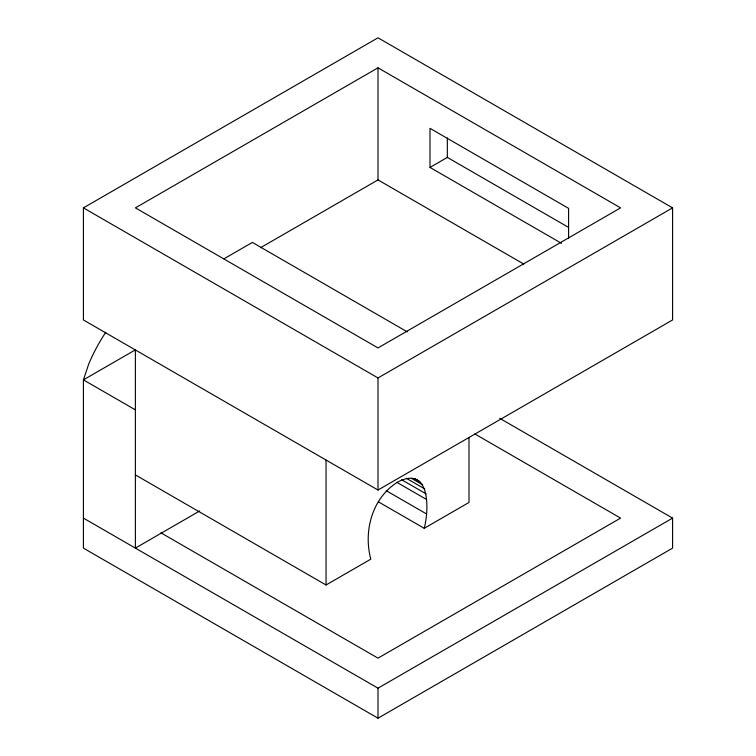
<?xml version="1.0" encoding="UTF-8"?>
<svg xmlns="http://www.w3.org/2000/svg" width="756" height="756" viewBox="0 0 756 756"><rect width="100%" height="100%" fill="white"/><g stroke="black" fill="none" stroke-linecap="round" stroke-linejoin="round"><path stroke-width="1.13" d="M378.35 501.814L424.229 528.302C429.361 508.845 430.098 464.931 397.524 482.13C372.169 498.072 363.258 531.081 370.809 559.147L326.044 584.993L135.381 474.91M83.415 207.872L378 37.8L672.585 207.872L672.585 319.958L378 490.03L83.415 319.958L83.415 207.872L378 377.953L672.585 207.872M378 67.823L135.418 207.872L378 347.93L620.582 207.872L378 67.823L378 179.9L523.757 264.052M223.899 258.864L252.372 242.421L407.304 331.875M260.546 247.713L378 179.9M568.588 238.234L568.588 208.354L430.003 128.35L430.003 167.416L447.335 157.409L568.597 227.414M135.305 349.905L83.415 379.862L83.415 548.128L378 718.2L672.585 548.128L672.585 518.106L499.716 418.304M199.707 510.962L135.381 548.1L135.381 349.952M424.229 528.302L468.994 502.457L468.994 437.62M83.415 518.106L378 688.177L672.585 518.106M430.003 167.416L561.453 243.309M474.834 433.953L620.582 518.106L378 658.155L160.896 532.81M414.694 478.718L419.788 481.657M411.472 478.35L422.68 484.832M406.463 478.35L424.815 488.943M401.653 479.748L426.119 493.876M396.995 482.413L426.554 499.48M386.212 490.663L425.978 513.626M135.381 409.865L83.415 379.862L88.641 364.288A110.48 63.787 -60 0 1 105.783 332.262M447.335 137.875L447.335 157.409M378 377.953L378 490.03M378 688.177L378 718.2M326.044 460.035L326.044 584.993"/></g></svg>
